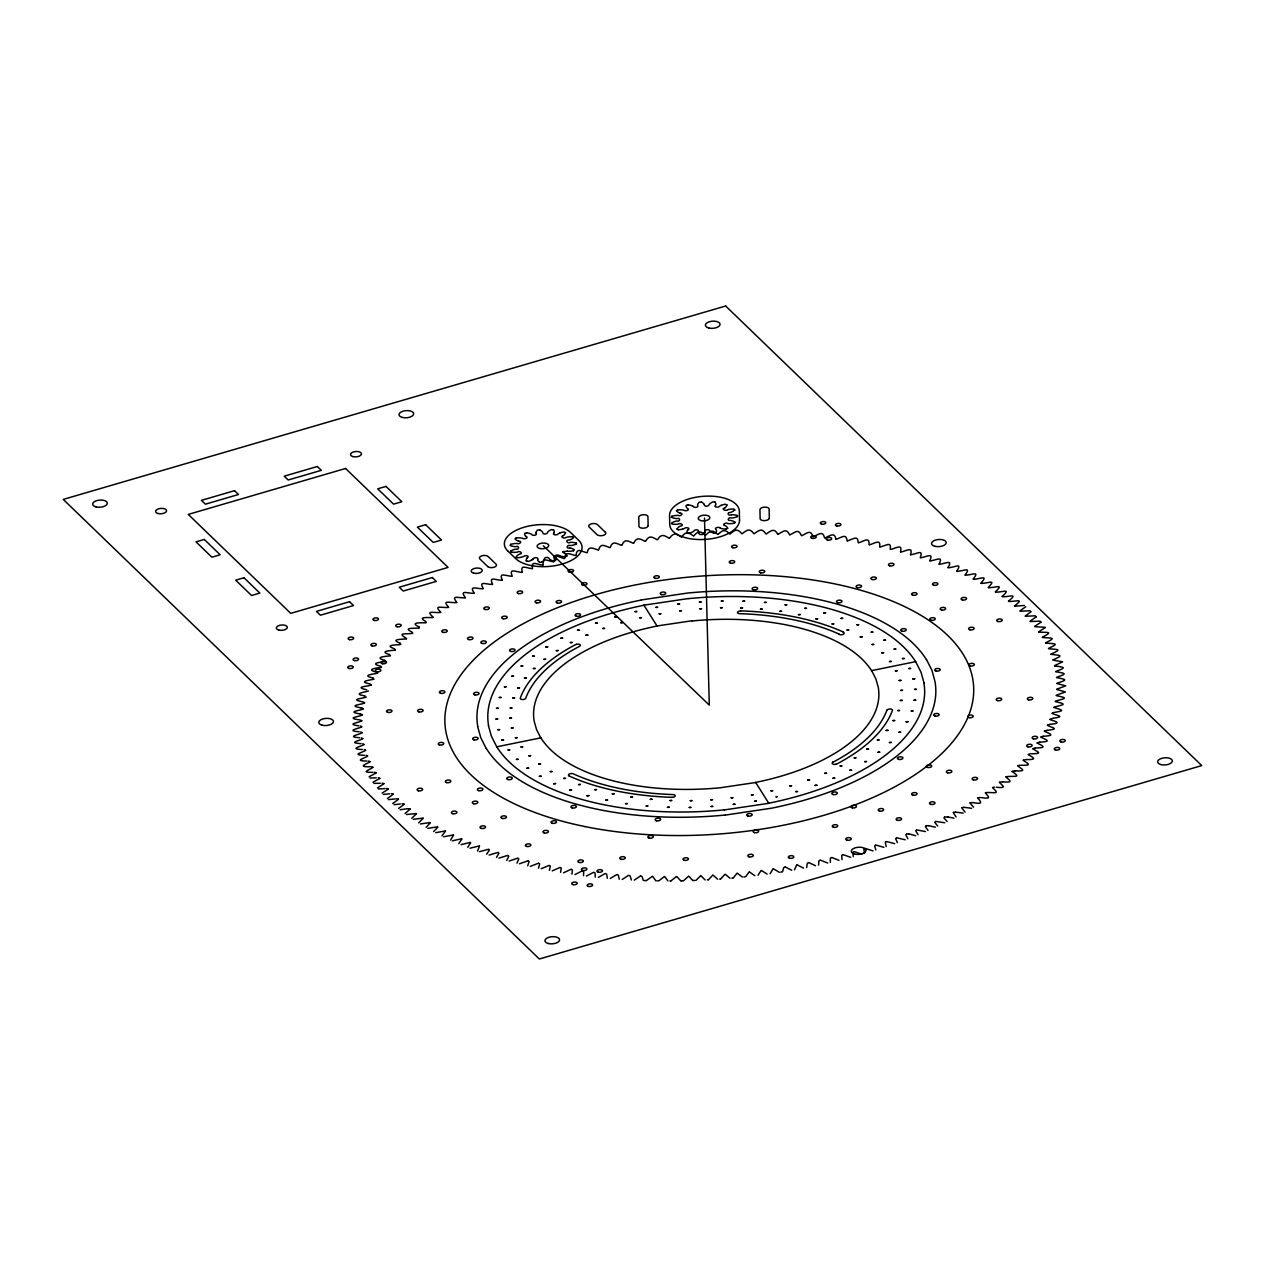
<?xml version="1.0" encoding="UTF-8"?>
<svg xmlns="http://www.w3.org/2000/svg" width="1265" height="1265" viewBox="0 0 1265 1265"><rect width="100%" height="100%" fill="white"/><g stroke="black" fill="none" stroke-linecap="round" stroke-linejoin="round"><path stroke-width="1.5" d="M576.413 544.077L576.334 542.985M704.273 504.529C703.909 506.901 709.064 506.585 709.206 504.482A5.914 2.878 -4.3 0 1 709.981 503.676A14.184 6.926 -4.3 0 1 712.891 501.873L715.31 502.078M361.679 726.663L360.557 725.999M1056.892 683.543L1065.715 685.836L1056.813 689.156M361.758 720.939C357.521 722.995 345.978 724.197 358.96 725.841M571.97 874.131L572.397 869.956L571.432 869.355M362.027 732.941C358.359 734.744 346.199 736.799 359.782 737.748M1056.528 677.392C1067.344 673.565 1066.174 673.533 1055.801 671.731M1055.326 701.569C1067.786 704.51 1063.897 704.415 1054.045 707.151M363.229 708.716L362.28 708.036M830.362 862.43L830.346 858.287L831.374 857.591M364.004 744.674C360.193 746.635 349.108 749.07 362.296 749.497M361.774 720.655L359.987 719.943M1056.797 689.488L1065.415 691.939L1056.307 695.181M362.264 714.978C359.228 716.812 345.519 717.856 359.007 719.817M1049.95 719.564C1055.231 721.43 1062.869 723.137 1050.061 724.323M560.569 872.328L561.296 868.154L560.379 867.537M361.679 727.011C356.967 728.877 346.12 730.711 359.228 731.803M1056.876 683.321C1067.059 679.811 1067.739 679.764 1056.56 677.613M1053.982 707.435C1060.007 709.728 1067.233 710.471 1054.488 712.353M818.597 865.07L818.882 860.912L819.941 860.232M1055.769 671.509C1066.442 667.509 1065.225 667.24 1054.662 665.991M362.296 714.693L360.082 713.871M1040.921 737.163C1046.993 740.167 1051.816 741.575 1039.814 742.144M1056.275 695.639C1069.257 698.28 1064.893 698.217 1055.374 701.221M1052.954 659.856C1063.881 655.191 1061.066 655.555 1051.009 654.337M363.166 709.048C359.497 710.74 346.452 711.705 359.956 713.855M1047.388 725.335C1052.369 727.928 1059.928 728.94 1047.626 730.253M549.358 870.336L550.37 866.161L549.516 865.513M806.691 867.521L807.26 863.363L808.382 862.683M381.508 667.129L380.939 666.339M364.51 703.071C361.316 704.637 347.464 705.411 360.62 707.768M364.589 702.787L362.992 701.901M366.297 697.031C362.849 698.754 349.124 698.976 362.169 701.759M1052.274 713.191L1053.603 712.464M377.697 672.933L377.144 672.253M671.304 517.401L671.81 516.136M371.198 684.824L369.807 683.906M782.529 871.822L783.699 867.664L784.901 867.015M1052.195 713.413C1056.402 715.674 1066.189 716.338 1053.397 718.22M368.479 691.054C363.94 692.192 352.872 693.932 364.162 695.75M1050.092 719.168L1053.002 718.283M537.751 559.525C539.111 557.011 533.387 557.201 532.992 559.114M516.942 863.141L518.824 858.998L518.112 858.302M1044.368 731.265C1050.915 734.159 1055.31 735.613 1043.325 736.262M510.601 544.235L510.143 545.5A14.184 6.926 -4.3 0 0 513.811 546.527A5.898 2.878 -4.3 0 0 515.488 546.686C519.33 544.915 519.82 550.401 515.63 549.105A9.914 4.839 -4.3 0 0 510.823 551.129M371.04 685.156C367.593 686.516 353.425 686.737 366.66 689.789M1047.499 725.114L1049.808 724.355M758.02 875.317L761.04 870.573M374.076 679.163C370.329 680.096 357.868 681.392 368.921 683.685M1044.479 731.043L1047.23 730.284M1028.224 754.604C1033.584 757.877 1037.917 759.759 1026.184 759.553M496.481 857.385L498.932 853.274L498.331 852.547M1037.094 743.029C1043.783 746.318 1046.819 747.852 1035.229 748.026M745.67 876.756L749.022 872.044M377.492 673.265C372.954 674.119 361.284 675.352 372.479 677.834M1041.063 736.942L1043.198 736.277M486.63 854.223L489.365 850.143L488.812 849.4M733.273 877.973L736.942 873.309M381.287 667.461C376.369 667.936 365.079 669.485 376.622 672.095M1037.237 742.808L1039.672 742.16M390.395 655.555L389.351 654.527M385.54 661.595C380.259 662.228 369.348 663.255 380.338 666.149M1033.015 748.627L1035.102 748.026M406.65 638.619C397.004 632.579 404.152 634.303 412.453 633.449M467.75 847.36L470.691 842.632M735.202 522.271L734.301 523.331M395.407 649.862L394.364 648.771M708.416 879.792L712.701 875.222M385.698 661.374L384.75 660.346M1032.857 748.833C1037.774 751.932 1043.467 753.64 1031.434 753.798M1028.398 754.383L1030.263 753.829M390.11 655.887C385.762 656.329 373.444 657.152 384.639 660.314M553.991 532.834C551.414 534.984 557.565 535.712 558.371 533.735A5.898 2.878 -4.3 0 1 559.683 533.103M458.752 843.66L461.931 838.932M1017.803 765.926C1021.914 769.278 1027.306 771.444 1015.732 770.859M695.971 880.393L700.573 875.87M573.472 550.876L574.373 549.737A14.2 6.926 -4.3 0 0 571.321 548.33A5.898 2.878 -4.3 0 0 569.788 547.998M715.516 505.083C712.827 507.17 718.994 508.024 719.848 506.032A5.914 2.894 -4.3 0 1 721.177 505.399M395.107 650.178C391.091 650.605 378.441 650.985 389.256 654.495M1023.401 760.091L1026.057 759.553M1012.032 771.492C1022.405 778.37 1013.787 775.508 1006.118 776.757M683.543 880.756L688.445 876.313M1023.211 760.297C1027.686 763.522 1033.11 765.657 1020.95 765.246M400.499 644.549C397.305 645.087 383.627 644.644 393.81 648.534M1018.009 765.72L1019.796 765.214M412.754 633.196L411.789 631.947M1005.881 776.963C1009.676 780.473 1014.198 782.798 1002.876 781.849M562.783 551.935L564.475 553.311A5.898 2.878 -4.3 0 1 565.471 553.959A14.215 6.926 -4.3 0 1 566.973 555.904L567.02 555.904M400.752 644.28L400.04 643.189M406.318 638.936C401.954 639.363 389.667 639.125 399.946 643.158M1012.253 771.286L1014.577 770.828M433.626 831.595L437.896 827.073M999.366 782.355C1002.623 785.834 1007.604 788.522 996.282 787.225M658.812 880.867L664.283 876.566M992.503 787.652C1001.058 795.226 993.357 791.827 985.577 792.649M418.936 628.057C415.078 628.563 402.397 627.282 411.457 631.773M999.619 782.165L1002.75 781.833M563.558 551.35L562.862 551.872L567.273 551.145M433.342 617.32C424.708 609.73 433.927 613.177 440.52 612.466M634.318 880.124L640.359 875.997M419.189 627.851L419.11 626.95M425.72 622.807C421.435 622.87 409.038 622.127 418.873 626.808M992.772 787.462L994.417 787.051M527.173 557.912C530.557 555.888 524.991 554.75 523.394 556.553A5.946 2.894 -4.3 0 1 521.86 557.059A14.2 6.926 -4.3 0 1 517.559 557.818L516.088 556.995A14.215 6.942 -4.3 0 1 518.223 554.813A5.93 2.894 -4.3 0 1 519.346 554.228C524.105 553.896 519.362 549.99 517.195 552.157A9.914 4.839 -4.3 0 1 511.281 552.03M622.206 879.444L628.499 875.38M516.341 537.736L514.981 538.795A14.215 6.942 -4.3 0 0 517.227 540.582A5.93 2.894 -4.3 0 0 518.524 541.072M687.86 529.972C691.481 528.122 685.488 526.699 684.128 528.58A5.914 2.894 -4.3 0 1 682.594 529.07M426.052 622.554L425.815 621.51M432.978 617.557C428.756 617.81 416.549 616.324 425.499 621.321M677.787 509.668L676.38 510.712A14.184 6.926 -4.3 0 0 678.562 512.531A5.898 2.878 -4.3 0 0 679.827 513.021M969.891 802.911L973.576 807.165M610.189 878.527L616.751 874.574M985.308 792.855C988.139 796.476 992.298 799.369 981.561 797.63M978.051 797.756L980.565 797.503M398.57 808.462L404.294 804.287M598.313 877.42L605.113 873.562M440.805 612.276C433.436 604.733 440.963 607.927 448.379 607.485M977.766 797.93C981.371 802.279 983.142 804.524 973.323 802.611M970.192 802.722L972.959 802.563M392.751 803.512L398.554 799.243M448.68 607.295C441.643 599.484 449.518 603.01 456.554 602.63M962.017 807.592L963.851 807.323M971.678 808.288L964.199 807.37M474.233 593.064C468.935 585.236 475.687 588.652 482.882 588.81M574.942 874.558L582.232 870.921M944.417 817.095L943.959 817.902L947.137 821.57M456.855 602.44C450.893 594.866 457.266 597.918 465.03 597.886M961.7 807.766L965.069 812.098M566.799 556.031L565.17 556.885M953.525 812.32L955.486 812.098M963.234 813.11L955.597 812.13M725.81 529.276L727.691 528.311M483.325 588.605C478.676 580.841 484.906 584.082 492.227 584.493M935.341 821.57L934.819 822.361L937.729 826.092M563.51 872.818L571.021 869.292M956.103 816.969L953.209 812.494M465.362 597.712C459.337 589.348 467.291 593.601 473.806 593.285M839.154 634.445L839.201 634.429A2.767 1.344 -4.3 0 0 843.107 634.35A2.767 1.344 -4.3 0 0 843.344 632.421L843.376 632.405M944.749 816.937L947.975 817M563.399 535.538C558.909 536.66 564.965 539.349 566.435 537.293A9.914 4.839 -4.3 0 1 572.428 536.803M552.252 870.873L559.968 867.458M724.798 507.882C720.244 508.941 726.268 511.724 727.77 509.653M935.673 821.396L944.718 822.756M372.969 782.197L379.927 778.434M502.3 580.113C498.631 572.112 504.782 575.67 511.693 576.287M916.366 830.061L915.734 830.852L918.074 834.694M541.167 868.723L549.105 865.434M776.077 796.491L776.172 797.345L777.343 796.634M926.328 825.729L928.415 825.634M935.404 827.168L928.621 825.697M512.167 576.097C509.036 567.953 515.092 571.717 521.797 572.413M530.304 866.367L538.431 863.22M906.499 834.078L905.819 834.868L907.875 838.758M492.575 584.335C488.701 576.192 494.694 579.892 501.841 580.303M925.98 825.887L925.411 826.677L928.036 830.473M916.73 829.903L925.49 831.579M522.287 572.223C520.152 564.317 525.418 567.764 532.122 568.697M906.863 833.935L908.634 833.825M915.623 835.706L908.729 833.856M896.759 837.81L905.187 839.786M875.491 845.194L874.653 845.937L875.839 849.969M896.379 837.952L895.652 838.727L897.423 842.664M886.433 841.51L894.671 843.66M489.144 855.061L497.967 852.436M532.518 568.57C531.11 560.316 536.265 564.285 542.669 565.155M886.038 841.652L885.247 842.364L886.212 846.585M526.714 532.66L524.675 533.387A14.2 6.926 -4.3 0 0 525.133 535.569A5.914 2.894 -4.3 0 0 525.813 536.265M875.886 845.052L883.935 847.344M688.318 504.672L686.104 505.431A14.215 6.942 -4.3 0 0 686.61 507.565A5.93 2.894 -4.3 0 0 687.274 508.293C690.927 509.858 685.488 511.74 683.685 510.174A9.914 4.839 -4.3 0 0 677.819 509.874M543.065 565.028C542.922 556.932 546.29 560.648 553.422 561.786M865.134 848.435L872.992 850.871M576.002 555.43C577.03 547.856 579.734 550.781 586.754 552.726M864.564 853.416L863.853 849.289L864.738 848.546M553.833 561.66L555.525 560.348M564.253 558.624L556.726 555.999L553.817 556.853L554.592 560.49L553.105 560.901A14.215 6.942 -4.3 0 1 549.927 559.43A5.882 2.862 -4.3 0 1 549.295 558.845C549.121 556.647 543.586 557.106 544.33 559.399M854.191 851.63L861.844 854.207M587.292 552.599C588.257 546.164 591.767 547.634 598.187 550.069M461.061 844.64L470.28 842.458M853.78 851.74L852.863 852.42L853.274 856.626M564.775 558.466C565.265 551.208 569.076 553.88 575.48 555.572M843.091 854.65L850.697 857.322M452.285 840.814L461.614 838.79M842.664 854.76L841.699 855.409L842 859.599M831.801 857.48L838.995 860.342M820.384 860.137L827.721 863.046M435.682 832.686L445.201 830.978M598.614 549.975C600.654 543.096 603.658 545.31 609.746 547.619M808.809 862.603L815.53 865.734M713.634 533.197L716.069 532.66A14.215 6.926 -4.3 0 0 716.48 530.462A5.898 2.878 -4.3 0 0 716.164 529.703C713.318 527.869 719.311 526.303 720.386 528.153M496.781 746.809L540.772 737.875M871.648 670.608L915.639 661.658M633.781 543.175C636.437 537.23 639.315 538.21 645.103 541.388M427.87 828.385L437.469 826.836M610.189 547.524C612.576 540.819 615.502 542.922 621.431 545.341M797.124 864.881L803.591 868.122M420.407 823.942L430.068 822.55M794.467 869.814L796.697 864.96M621.874 545.262C624.641 538.716 627.345 540.598 633.227 543.27M641.308 599.942L687.448 593.064A229.645 112.032 -4.3 0 1 926.407 659.618M644.264 605.113L688.192 598.582M657.278 625.938L691.971 620.767M755.158 782.576L720.465 787.731A172.704 84.265 -4.3 0 1 540.756 737.685M768.171 803.401L724.244 809.932M785.344 866.952L791.732 870.288M657.642 539.633C660.883 534.067 663.587 534.621 669.09 538.226M413.291 819.341L423.016 818.107M407.235 808.73L409.955 808.841M781.738 871.949L780.758 872.107M773.453 868.834L779.382 872.328M406.587 808.841L400.167 809.742M402.033 803.749L403.962 804.018M770.116 873.704L773.01 868.897M645.545 541.325C649.008 535.364 651.364 536.376 657.073 539.712M761.498 870.51L767.143 874.115M400.357 803.987L394.063 804.667M681.74 536.898C685.488 531.743 688.081 531.68 693.283 535.886M396.072 798.816L398.349 799.069M725.335 815.087L771.46 808.209A229.645 112.032 -4.3 0 0 935.025 681.724L932.005 670.482L926.533 659.587M749.465 871.98L754.826 875.712M731.629 514.744C728.387 516.626 725.968 512.151 730.522 512.436A9.914 4.839 -4.3 0 0 734.57 510.032M394.886 798.958L388.545 799.638M693.853 535.838C697.821 530.952 700.336 530.541 705.411 535.016M724.829 874.368L720.639 879.001M1024.397 605.461L1014.656 606.251M391.502 793.645L393.115 793.993M539.934 529.861L537.388 530.177A14.184 6.926 -4.3 0 0 536.123 532.328M669.549 538.178C673.581 532.676 675.731 533.166 681.171 536.961M744.674 876.851L743.867 876.945M737.384 873.261L742.46 877.088M389.683 793.835L383.311 794.404M701.585 501.984L699.197 502.252A14.2 6.926 -4.3 0 0 697.711 504.435A5.914 2.894 -4.3 0 0 697.679 505.194C699.324 507.502 693.995 508.261 692.999 506.332M386.552 788.459L388.26 788.822M732.672 878.036L731.866 878.1M725.288 874.336L730.063 878.258M385.129 788.585L378.393 788.965M718.125 534.336C722.473 530.051 725.003 528.865 729.668 533.909M381.998 783.161L383.801 783.557M720.449 879.017L719.643 879.08M713.16 875.19L717.635 879.222M380.291 783.272L373.839 783.351M730.237 533.893C734.807 529.814 737.321 528.201 741.764 533.672M378.219 777.738L379.737 778.181M705.87 534.984C710.598 530.272 712.622 529.608 717.54 534.368M708.21 879.808L707.404 879.855M701.016 875.854L705.19 879.966M376.274 777.849L369.965 777.991M374.598 772.251L376.084 772.725M541.894 562.293L539.491 562.34M694.959 880.424L694.153 880.456M688.903 876.297L692.746 880.503M693.758 880.472L692.951 880.503M373.048 772.314C360.193 772.583 368.589 770.432 372.938 767.396M698.359 532.439A14.215 6.942 -4.3 0 0 699.877 534.51L702.391 534.494M371.388 766.685L372.827 767.191M370.36 766.716C358.548 767.064 363.751 765.025 370.107 761.83M682.942 880.772L682.135 880.788M676.791 876.534L680.744 880.819M681.74 880.804L680.934 880.819M766.4 533.83C771.397 530.525 774.259 527.821 777.769 534.209M368.21 761.056L369.981 761.562M670.956 880.93L676.348 876.55M742.223 533.672C747.457 529.576 749.607 528.106 753.829 533.64M670.75 880.93L669.96 880.93M664.742 876.566L667.952 880.93M366.771 761.056C354.153 760.818 363.197 758.937 367.641 756.091M366.075 755.332L367.546 755.885M754.272 533.64C759.664 529.909 761.925 527.916 765.831 533.814M657.816 880.867L657.025 880.851M652.74 876.392L655.823 880.835M364.399 755.3C351.67 754.81 361.189 753.086 365.601 750.351M364.225 749.56L365.538 750.129M1015.605 770.859L1014.704 770.828M646.336 880.598L652.281 876.376M646.13 880.598L645.34 880.567M640.802 876.013L642.019 876.487L643.363 880.503M644.944 880.551L644.154 880.535M801.931 535.648C807.276 532.976 810.659 529.355 813.015 536.613M778.212 534.225C783.873 531.015 786.371 528.232 789.613 534.795M628.942 875.412L630.096 875.87L631.377 879.981M361.158 743.662C348.144 742.729 358.121 741.29 362.802 738.713M361.553 737.859L362.755 738.491M790.056 534.826C795.843 531.853 798.531 528.675 801.378 535.601M617.193 874.605L618.316 875.08L619.281 879.238M362.802 743.741L363.94 744.342M825.065 537.894C830.947 535.174 834.742 532.154 835.912 539.238M569.772 548.014C565.123 549.184 567.4 544.029 570.673 545.563A9.914 4.839 -4.3 0 0 576.113 544.029M593.601 872.344L586.359 876.06M360.715 731.945L362.011 732.593M605.555 873.609L606.631 874.099L607.295 878.274M813.442 536.66C819.688 533.688 822.867 530.968 824.527 537.831M553.691 529.845L551.224 529.624A14.2 6.926 -4.3 0 0 548.346 531.458A5.914 2.894 -4.3 0 0 547.682 532.217C547.792 534.431 542.242 534.747 542.701 532.391A9.93 4.839 -4.3 0 0 539.649 530.035M594.028 872.391L595.088 872.961L595.246 877.088M582.659 870.968L583.671 871.569L583.529 875.712M858.698 542.78C864.564 540.946 869.545 536.55 869.055 544.693M836.323 539.301C842.87 536.629 846.332 533.703 847.123 540.867M869.561 544.804C875.665 542.97 880.661 538.827 879.728 546.907M847.534 540.93C854.175 538.51 857.923 535.285 858.176 542.685M361.458 707.91L360.731 707.783M953.921 818.123L948.086 817.032M689.014 533.482L686.927 533.039M890.687 549.437C896.964 547.887 902.657 543.665 900.443 551.92M518.555 541.072C523.251 541.025 519.267 545.057 516.673 543.428A9.914 4.839 -4.3 0 0 510.823 544.409M527.979 860.801L519.488 863.789M365.079 695.94L364.273 695.782M679.858 513.037C684.571 513.1 680.538 516.879 677.898 515.377A9.914 4.839 -4.3 0 0 672.031 516.31M538.827 863.299L539.649 863.9L538.51 868.169M526.208 560.933L528.454 561.407A14.2 6.926 -4.3 0 0 531.98 559.873M900.933 552.046C907.464 550.544 913.124 546.401 910.468 554.702M517.733 858.192L509.068 861.054M526.477 560.996L526.62 561.028A9.914 4.839 -4.3 0 1 527.046 557.944M880.124 547.002C887.018 545.136 891.572 541.404 890.196 549.326M528.359 860.896L529.134 861.512L527.711 865.782M920.683 557.802C927.261 556.663 933.776 552.252 929.743 560.806M373.444 678.103L372.574 677.866M508.103 855.519L508.783 856.168L506.743 860.406M930.186 560.964C936.764 559.936 943.611 555.667 938.994 564.127M488.464 849.289L479.34 851.709M498.9 858.113L507.724 855.409M910.832 554.813C917.805 553.548 923.466 549.231 920.24 557.659M479.561 846.079L477.506 851.045M973.528 579.323C979.901 579.196 989.072 574.199 980.818 583.228M469.979 848.23L479.229 845.953M939.326 564.253C946.552 563.368 953.019 559.209 947.959 567.621M565.613 532.612L563.779 531.948A14.2 6.926 -4.3 0 0 559.652 533.071M727.122 504.956L725.193 504.229A14.2 6.926 -4.3 0 0 721.145 505.368M453.25 834.963L443.683 836.766M948.291 567.764C956.008 567.226 962.444 562.182 956.64 571.29M956.957 571.416C963.914 570.958 971.536 566.451 965.005 575.101M453.55 835.106L450.609 840.055M995.681 592.194C1003.366 592.147 1011.415 588.193 1002.006 596.495M965.322 575.259C972.911 574.705 979.869 570.784 973.07 579.085M445.486 831.121L441.944 835.912M1002.386 596.764C1009.233 596.969 1018.815 592.842 1008.379 601.191M988.566 587.719C995.729 587.798 1004.473 583.307 995.286 591.941M1008.727 601.46C1016.095 601.681 1025.03 597.981 1014.372 606.014M678.277 529.829L676.838 528.96M525.876 536.297C529.64 537.657 523.931 539.839 522.271 538.194A9.914 4.839 -4.3 0 0 516.405 537.941M981.087 583.386C988.392 583.497 996.804 578.627 988.218 587.513M430.337 822.709L426.147 827.389M559.699 555.825C558.45 554.07 552.631 555.493 555.477 557.343M416.311 813.537L406.445 814.534M423.269 818.281L418.652 822.835M1020.317 611.248L1030.2 610.758M416.549 813.711L411.742 818.281M1038.85 632.089C1047.199 632.753 1054.188 631.077 1042.344 637.275M410.192 809.015L405.069 813.522M1030.39 621.495L1040.083 621.162L1040.905 622.111M1025.488 616.261L1035.26 615.818L1036.146 616.751M572.539 536.597L573.646 537.672A14.231 6.942 -4.3 0 1 570.626 539.57A5.787 2.83 -4.3 0 1 569.297 540.044C564.585 539.507 567.463 544.409 570.468 542.337A9.914 4.839 -4.3 0 1 576.065 543.08M1019.954 610.916L1025.804 606.694M543.317 545.784L709.286 705.111L704.494 518.018M568.728 775.635L568.76 775.666A2.751 1.344 -4.3 0 1 569.772 773.832A2.736 1.328 -4.3 0 1 573.187 773.785A184.263 89.894 -4.3 0 0 672.79 794.562A2.783 1.36 -4.3 0 1 675.146 795.97A2.783 1.36 -4.3 0 1 672.158 797.345M507.771 550.971L515.709 558.624A35.009 17.078 -4.3 0 0 548.125 566.499A34.898 17.03 -4.3 0 0 581.505 550.512L581.979 548.757A34.867 17.014 -4.3 0 0 578.674 540.282L570.673 532.565A34.898 17.03 -4.3 0 0 558.877 526.54L555.936 525.813A34.898 17.03 -4.3 0 0 512.657 532.233A35.009 17.078 -4.3 0 0 507.771 550.971M487.768 566.578L479.846 558.924A4.601 2.245 -4.3 0 1 481.997 555.794A4.601 2.245 -4.3 0 1 488.132 556.505L496.054 564.158A4.601 2.245 -4.3 0 1 493.903 567.289A4.601 2.245 -4.3 0 1 487.784 566.578M1031.165 611.675L1025.251 616.023M393.304 794.199L387.406 798.547M1030.121 621.194L1036.225 616.846M388.434 789.028L382.093 793.108M734.965 510.095L733.89 509.02A14.2 6.926 -4.3 0 0 729.446 509.289A5.898 2.878 -4.3 0 0 727.77 509.653M1053.049 660.14L1062.584 661.801L1054.567 665.659M1040.984 622.206L1034.596 626.46M383.975 783.747L377.508 787.921M1048.638 648.755C1058.125 649.593 1062.6 649.04 1050.93 654.116M1034.754 626.665L1045.064 627.314M1045.269 627.582L1038.676 631.82M376.211 772.931L369.111 776.726M643.917 605.192L657.025 625.985M755.664 782.45L768.788 803.275M511.092 552.22L510.507 551.113M1042.471 637.481C1051.895 638.382 1057.05 637.086 1045.617 642.826M536.17 533.197C537.815 535.459 532.186 536.123 531.49 534.273A9.899 4.839 -4.3 0 0 526.604 532.865M1045.728 643.031C1056.18 643.996 1059.185 643.3 1048.479 648.439M871.775 670.798L875.902 678.989L878.274 687.433A172.704 84.265 -4.3 0 1 755.126 782.529M540.661 737.701L536.534 729.526L534.162 721.082A172.704 84.265 -4.3 0 1 657.31 625.985M486.25 748.564L480.763 737.669L477.617 726.442M924.019 682.958L921.015 672.268L915.797 661.911A218.624 106.655 -4.3 0 0 688.192 598.645M488.416 725.557L491.421 736.246L496.639 746.603A218.624 106.655 -4.3 0 0 724.244 809.869M737.448 515.377L737.479 516.626A14.231 6.942 -4.3 0 1 733.241 517.812A5.787 2.83 -4.3 0 1 731.708 517.986C728.387 516.531 726.173 521.227 730.727 520.421A9.914 4.839 -4.3 0 1 734.87 522.303M739.519 520.168L739.329 511.123A34.898 17.03 -4.3 0 0 734.427 502.885L732.53 501.572A34.898 17.03 -4.3 0 0 689.899 498.631A35.009 17.078 -4.3 0 0 669.549 515.503L669.754 524.501A35.009 17.078 -4.3 0 0 690.737 538.811A34.867 17.014 -4.3 0 0 733.194 530.509L735.044 528.96A34.867 17.014 -4.3 0 0 739.535 520.168M477.743 726.426A229.645 112.032 -4.3 0 1 641.355 600.005M725.319 815.024A229.645 112.032 -4.3 0 1 486.377 748.532M488.559 725.541A218.624 106.655 -4.3 0 1 644.296 605.176M923.893 682.974A218.624 106.655 -4.3 0 1 768.14 803.338M692.05 620.989A172.704 84.265 -4.3 0 1 871.743 670.988M839.422 634.239A184.279 89.894 -4.3 0 0 739.63 613.651A2.767 1.344 -4.3 0 1 737.432 612.339A2.767 1.344 -4.3 0 1 740.642 611.09M740.879 610.884A189.892 92.645 -4.3 0 1 843.66 632.184M886.907 710.124A184.279 89.894 -4.3 0 1 832.829 762.257L833.24 762.02A2.799 1.36 -4.3 0 0 832.576 763.854A2.799 1.36 -4.3 0 0 836.054 764.266M887.16 709.997A2.751 1.344 -4.3 0 1 890.433 709.001A2.751 1.344 -4.3 0 1 892.442 710.392A189.892 92.645 -4.3 0 1 836.971 763.886A3.163 1.55 -4.3 0 1 836.023 764.234M672.031 797.33A189.892 92.645 -4.3 0 1 569.282 776.046A3.4 1.66 -4.3 0 1 568.76 775.651M544.409 559.494A9.899 4.839 -4.3 0 1 541.594 562.166M539.665 562.198A9.899 4.839 -4.3 0 1 537.657 559.62M532.96 559.146A5.914 2.894 -4.3 0 1 531.933 559.857M536.123 533.103A5.914 2.878 -4.3 0 1 536.202 532.344M553.311 529.956A9.914 4.839 -4.3 0 1 554.117 532.771M565.186 532.628A9.914 4.839 -4.3 0 1 563.51 535.554M573.266 550.765A9.914 4.839 -4.3 0 1 567.242 551.192M565.202 556.679A9.93 4.839 -4.3 0 1 559.652 555.873M555.525 557.391A5.898 2.878 -4.3 0 1 555.809 558.165A14.2 6.926 -4.3 0 1 555.477 560.348M688.887 533.308A9.899 4.839 -4.3 0 0 693.663 531.3C694.042 529.229 699.814 529.244 698.359 531.68A5.882 2.862 -4.3 0 0 698.422 532.439M687.195 532.929A9.899 4.839 -4.3 0 1 687.733 530.003M682.61 529.102A14.2 6.926 -4.3 0 1 678.277 529.798M677.154 528.928A9.914 4.839 -4.3 0 1 680.111 526.177C684.95 525.797 680.728 522.271 678.119 524.121A5.946 2.894 -4.3 0 1 676.38 524.279A14.2 6.926 -4.3 0 1 672.031 524.105L671.509 523.093A14.215 6.942 -4.3 0 1 675.194 521.37A5.93 2.894 -4.3 0 1 676.664 521.053C680.57 522.239 680.744 517.005 676.601 518.618A9.914 4.839 -4.3 0 1 671.652 517.259M688.176 504.877A9.914 4.839 -4.3 0 1 693.046 506.269M701.3 502.158A9.899 4.839 -4.3 0 1 704.32 504.435M714.931 502.189A9.93 4.839 -4.3 0 1 715.642 505.02M726.695 504.988A9.914 4.839 -4.3 0 1 724.908 507.882M731.629 514.697A9.914 4.839 -4.3 0 1 737.163 515.535M734.111 523.22A9.914 4.839 -4.3 0 1 728.087 523.599C726.126 521.86 720.813 525.022 725.24 525.687A5.898 2.878 -4.3 0 1 726.221 526.351A14.2 6.926 -4.3 0 1 727.644 528.311M725.841 529.07A9.914 4.839 -4.3 0 1 720.354 528.217M713.84 533.008A9.93 4.839 -4.3 0 1 709.823 531.126C709.981 528.912 704.51 529.244 704.937 531.6A5.898 2.878 -4.3 0 1 704.51 532.454M704.573 532.47A14.2 6.926 -4.3 0 1 702.36 534.478M495.975 719.137L497.872 719.026L496.007 719.042M496.512 708.368L498.394 708.258L496.528 708.321M497.825 729.747L499.707 729.636L497.857 729.652M499.311 697.537L501.193 697.426L499.343 697.458M501.826 740.025L503.707 739.914L501.857 739.93M504.435 686.832L506.316 686.721L504.45 686.784M508.056 749.971L509.937 749.86L508.071 749.924M509.748 718.156L511.629 718.046L509.763 718.109M510.238 708.1L512.119 707.989L510.254 708.052M511.392 728.055L513.274 727.944L511.408 727.96M511.724 676.269L513.606 676.174L511.756 676.19M512.878 697.98L514.76 697.869L512.894 697.932M516.436 759.427L518.318 759.316L516.468 759.332M517.1 737.59L515.235 737.795L517.085 737.732M517.606 687.939L519.488 687.844L517.606 687.939M521.085 666.054L522.967 665.959L521.085 666.007M521.006 746.982L522.888 746.872L521.022 746.935M524.485 678.103L526.366 677.993L524.485 678.103M526.952 768.266L528.833 768.155L526.952 768.219M528.865 755.79L530.747 755.695L528.865 755.758M532.565 656.219L534.447 656.124L532.581 656.171M535.095 668.442L533.213 668.553L535.095 668.489M538.669 764.044L540.55 763.933L538.7 763.949M539.412 776.362L541.293 776.267L539.428 776.315M543.855 659.397L545.737 659.286L543.887 659.318M545.816 646.921L547.713 646.81L545.816 646.921M550.291 771.65L552.173 771.539L550.322 771.555M555.541 783.557L553.659 783.747L555.541 783.557M556.315 650.7L558.197 650.59L556.331 650.605M560.964 638.24L562.846 638.129L560.996 638.161M563.652 778.465L565.534 778.355L563.684 778.386M569.598 790.166L571.495 790.056L569.598 790.166M570.404 642.588L572.286 642.478L570.436 642.509M577.536 630.27L579.417 630.16L577.552 630.223M580.382 784.395L578.5 784.6L580.35 784.537M585.948 635.172L587.83 635.062L585.948 635.172M588.889 795.59L587.023 795.78L588.889 795.59M594.771 789.708L596.653 789.597L594.771 789.66M595.578 623.171L597.459 623.076L595.594 623.123M602.773 628.499L604.654 628.389L602.773 628.452M605.666 800.223L607.548 800.128L605.666 800.223M612.26 793.914L614.142 793.803L612.26 793.914M614.806 616.941L616.688 616.83L614.806 616.893M620.751 622.68L622.633 622.586L620.751 622.633M625.511 803.702L627.393 803.591L625.543 803.607M630.761 797.156L632.642 797.045L630.776 797.061M635.062 611.643L636.943 611.533L635.093 611.564M639.647 617.763L641.529 617.668L639.647 617.731M646.178 806.09L648.059 805.979L646.178 806.042M651.965 799.274L650.084 799.385L651.949 799.227M655.903 607.39L657.784 607.295L655.903 607.358M659.144 613.81L661.026 613.699L659.176 613.715M667.493 807.355L669.375 807.26L667.493 807.355M669.991 800.571L671.873 800.476L670.007 800.539M677.676 604.18L679.558 604.069L677.676 604.18M679.621 610.821L681.503 610.71L679.637 610.774M689.235 807.513L691.117 807.402L689.251 807.418M690.263 800.729L692.145 800.619L690.295 800.634M699.434 602.045L701.316 601.934L699.45 601.998M699.83 608.829L701.711 608.734L699.83 608.797M710.724 799.78L712.622 799.686L710.74 799.749M711.136 806.501L713.017 806.39L711.151 806.453M720.512 607.785L722.394 607.674L720.544 607.706M721.35 601.096L723.232 600.986L721.382 601.001M731.154 797.804L733.036 797.693L731.17 797.756M734.918 804.255L733.036 804.366L734.918 804.303M740.61 607.912L742.492 607.801L740.61 607.912M742.887 601.255L744.769 601.144L742.903 601.207M753.165 794.705L751.299 794.894L753.134 794.831M756.407 801.061L754.525 801.251L756.391 801.014M760.486 609.224L762.368 609.113L760.502 609.177M764.487 602.488L766.369 602.377L764.519 602.393M770.891 790.815L772.773 790.704L770.923 790.72M779.825 611.375L781.707 611.264L779.857 611.28M785.075 604.86L786.957 604.765L785.091 604.812M789.803 785.881L791.684 785.786L789.834 785.802M795.764 791.637L797.646 791.526L795.78 791.542M798.452 614.679L800.334 614.569L798.468 614.632M804.714 608.402L806.596 608.291L804.746 608.307M807.782 780.046L809.663 779.952L807.813 779.967M815.008 785.391L816.89 785.28L815.008 785.391M815.925 618.901L817.807 618.806L815.941 618.854M823.673 612.845L825.571 612.734L823.673 612.845M824.622 773.358L826.519 773.263L824.622 773.358M832.07 623.993L833.951 623.882L832.085 623.914M833.05 778.244L834.932 778.133L833.05 778.196M840.166 765.957L842.047 765.847L840.181 765.91M841.004 618.427L842.885 618.316L841.019 618.379M847.028 630.017L848.91 629.923L847.044 629.97M849.748 770.29L851.63 770.195L849.78 770.211M854.223 757.877L856.105 757.767L854.239 757.83M856.943 624.799L858.824 624.704L856.974 624.72M860.216 636.975L862.098 636.864L860.216 636.975M864.707 761.657L866.588 761.562L864.738 761.577M866.667 749.18L868.549 749.07L866.683 749.133M871.19 632.2L873.071 632.089L871.221 632.105M872.028 644.518L873.909 644.407L872.044 644.47M877.341 740.025L879.222 739.914L877.357 739.946M878.036 752.343L879.918 752.232L878.068 752.248M881.705 652.772L883.587 652.677L881.705 652.772M883.792 640.248L885.674 640.137L883.824 640.153M886.117 730.458L888.014 730.348L886.117 730.458M889.437 742.523L891.319 742.428L889.437 742.523M892.995 720.623L894.877 720.512L892.995 720.576M894.118 649.151L896 649.04L894.134 649.103M895.367 670.877L897.249 670.766L895.399 670.782M897.755 710.598L899.636 710.487L897.77 710.503M898.862 732.293L900.743 732.198L898.877 732.245M900.775 690.437L902.657 690.326L900.791 690.342M901.044 680.412L899.162 680.507L901.044 680.412M902.23 700.383L900.348 700.478L902.23 700.383M902.451 658.591L904.333 658.496L902.467 658.512M906.151 721.762L908.049 721.667L906.151 721.762M908.76 668.537L910.642 668.426L908.776 668.489M911.274 711.025L913.156 710.914L911.274 710.977M912.856 678.878L914.737 678.767L912.856 678.878M914.042 700.178L915.939 700.083L914.057 700.146M914.595 689.425L916.477 689.33L914.627 689.346M889.501 661.579L891.382 661.469L889.532 661.484M725.667 306.004L63.25 499.406L539.333 958.997L1201.75 765.594L725.667 306.004M234.531 490.678L201.404 500.355L205.373 504.182L238.5 494.504L234.531 490.678M317.325 466.5L284.214 476.178L288.183 480.004L321.294 470.343L317.325 466.5M345.582 468.477L188.264 514.412L290.744 613.351L448.079 567.416L345.582 468.477M204.297 539.459L196.012 541.879L211.888 557.201L220.157 554.782L204.297 539.459M385.967 486.408L377.697 488.828L393.557 504.15L401.843 501.731L385.967 486.408M243.971 577.757L235.685 580.176L251.561 595.499L259.831 593.079L243.971 577.757M425.641 524.722L417.371 527.125L433.231 542.448L441.517 540.029L425.641 524.722M349.551 601.713L316.424 611.39L320.393 615.217L353.52 605.555L349.551 601.713M432.345 577.536L399.234 587.213L403.203 591.04L436.314 581.378L432.345 577.536M576.445 644.359L576.223 644.423A4.285 2.087 -4.3 0 0 575.543 644.644A189.892 92.645 -4.3 0 0 520.263 698.122A2.894 1.407 -4.3 0 0 520.674 699.023A2.767 1.36 -4.3 0 0 523.441 699.498A2.767 1.36 -4.3 0 0 525.687 698.327A184.279 89.894 -4.3 0 1 579.512 646.336A2.751 1.344 -4.3 0 0 579.892 644.597A2.751 1.344 -4.3 0 0 576.445 644.359L576.334 644.391M605.35 532.249L597.428 524.596A4.601 2.245 -4.3 0 0 591.308 523.884A4.601 2.245 -4.3 0 0 589.142 527.015L597.08 534.668A4.601 2.245 -4.3 0 0 603.199 535.38A4.601 2.245 -4.3 0 0 605.366 532.249M769.326 518.097L769.136 509.115A4.601 2.245 -4.3 0 0 764.487 507.154A4.601 2.245 -4.3 0 0 759.949 509.684L760.139 518.682A4.601 2.245 -4.3 0 0 764.787 520.642A4.601 2.245 -4.3 0 0 769.326 518.097M648.139 525.655L647.933 516.673A4.601 2.245 -4.3 0 0 643.3 514.713A4.601 2.245 -4.3 0 0 638.762 517.243L638.952 526.24A4.601 2.245 -4.3 0 0 643.585 528.185A4.601 2.245 -4.3 0 0 648.139 525.655M322.148 725.209A7.369 3.589 -4.3 0 0 333.47 721.714A7.369 3.589 -4.3 0 0 322.781 718.947A7.369 3.589 -4.3 0 0 322.148 725.209M96.014 506.901A7.369 3.589 -4.3 0 0 107.335 503.407A7.369 3.589 -4.3 0 0 96.646 500.64A7.369 3.589 -4.3 0 0 96.014 506.901M934.882 546.306A7.369 3.589 -4.3 0 0 946.204 542.812A7.369 3.589 -4.3 0 0 935.515 540.044A7.369 3.589 -4.3 0 0 934.882 546.306M548.283 943.516A7.369 3.589 -4.3 0 0 559.604 940.022A7.369 3.589 -4.3 0 0 548.915 937.254A7.369 3.589 -4.3 0 0 548.283 943.516M1161.017 764.613A7.369 3.589 -4.3 0 0 1172.339 761.119A7.369 3.589 -4.3 0 0 1161.649 758.352A7.369 3.589 -4.3 0 0 1161.017 764.613M708.748 327.999A7.369 3.589 -4.3 0 0 720.07 324.504A7.369 3.589 -4.3 0 0 709.38 321.737A7.369 3.589 -4.3 0 0 708.748 327.999M402.381 417.45A7.369 3.589 -4.3 0 0 413.702 413.955A7.369 3.589 -4.3 0 0 403.013 411.188A7.369 3.589 -4.3 0 0 402.381 417.45M854.65 854.065A7.369 3.589 -4.3 0 0 865.972 850.57A7.369 3.589 -4.3 0 0 855.282 847.803A7.369 3.589 -4.3 0 0 854.65 854.065M661.563 594.613A2.767 1.344 -4.3 0 0 665.738 593.238A2.767 1.344 -4.3 0 0 661.658 592.273A2.767 1.344 -4.3 0 0 661.563 594.613M576.397 616.229A2.767 1.344 -4.3 0 0 580.572 614.853A2.767 1.344 -4.3 0 0 576.476 613.889A2.767 1.344 -4.3 0 0 576.397 616.229M1055.595 750.019A2.767 1.344 -4.3 0 0 1059.77 748.643A2.767 1.344 -4.3 0 0 1055.674 747.678A2.767 1.344 -4.3 0 0 1055.595 750.019M1061.145 742.033A2.767 1.344 -4.3 0 0 1065.32 740.673A2.767 1.344 -4.3 0 0 1061.24 739.693A2.767 1.344 -4.3 0 0 1061.145 742.033M1028.002 746.84A2.767 1.344 -4.3 0 0 1032.161 745.465A2.767 1.344 -4.3 0 0 1028.081 744.5A2.767 1.344 -4.3 0 0 1028.002 746.84M1033.458 738.855A2.767 1.344 -4.3 0 0 1037.632 737.479A2.767 1.344 -4.3 0 0 1033.537 736.515A2.767 1.344 -4.3 0 0 1033.458 738.855M812.051 538.321A2.767 1.344 -4.3 0 0 816.225 536.945A2.767 1.344 -4.3 0 0 812.146 535.981A2.767 1.344 -4.3 0 0 812.051 538.321M827.547 540.06A2.767 1.344 -4.3 0 0 831.722 538.7A2.767 1.344 -4.3 0 0 827.626 537.72A2.767 1.344 -4.3 0 0 827.547 540.06M836.75 525.987A2.767 1.344 -4.3 0 0 840.925 524.611A2.767 1.344 -4.3 0 0 836.829 523.647A2.767 1.344 -4.3 0 0 836.75 525.987M821.633 524.153A2.767 1.344 -4.3 0 0 825.808 522.793A2.767 1.344 -4.3 0 0 821.712 521.812A2.767 1.344 -4.3 0 0 821.633 524.153M349.093 668.458A2.767 1.344 -4.3 0 0 353.267 667.082A2.767 1.344 -4.3 0 0 349.187 666.102A2.767 1.344 -4.3 0 0 349.093 668.458M376.67 671.715A2.767 1.344 -4.3 0 0 380.844 670.339A2.767 1.344 -4.3 0 0 376.749 669.375A2.767 1.344 -4.3 0 0 376.67 671.715M382.315 663.714A2.767 1.344 -4.3 0 0 386.489 662.338A2.767 1.344 -4.3 0 0 382.394 661.374A2.767 1.344 -4.3 0 0 382.315 663.714M354.421 660.567A2.767 1.344 -4.3 0 0 358.596 659.192A2.767 1.344 -4.3 0 0 354.5 658.227A2.767 1.344 -4.3 0 0 354.421 660.567M573.061 884.646A2.767 1.344 -4.3 0 0 577.235 883.286A2.767 1.344 -4.3 0 0 573.14 882.306A2.767 1.344 -4.3 0 0 573.061 884.646M588.462 886.417A2.767 1.344 -4.3 0 0 592.637 885.041A2.767 1.344 -4.3 0 0 588.557 884.061A2.767 1.344 -4.3 0 0 588.462 886.417M582.754 870.447A2.767 1.344 -4.3 0 0 586.913 869.071A2.767 1.344 -4.3 0 0 582.833 868.106A2.767 1.344 -4.3 0 0 582.754 870.447M598.298 872.202A2.767 1.344 -4.3 0 0 602.472 870.826A2.767 1.344 -4.3 0 0 598.377 869.861A2.767 1.344 -4.3 0 0 598.298 872.202M857.401 587.608A2.767 1.344 -4.3 0 0 861.576 586.233A2.767 1.344 -4.3 0 0 857.48 585.268A2.767 1.344 -4.3 0 0 857.401 587.608M970.223 665.943A2.767 1.344 -4.3 0 0 974.398 664.584A2.767 1.344 -4.3 0 0 970.302 663.603A2.767 1.344 -4.3 0 0 970.223 665.943M927.609 767.428A2.767 1.344 -4.3 0 0 931.783 766.052A2.767 1.344 -4.3 0 0 927.704 765.088A2.767 1.344 -4.3 0 0 927.609 767.428M754.509 832.623A2.767 1.344 -4.3 0 0 758.684 831.263A2.767 1.344 -4.3 0 0 754.604 830.283A2.767 1.344 -4.3 0 0 754.509 832.623M552.378 823.309A2.767 1.344 -4.3 0 0 556.553 821.934A2.767 1.344 -4.3 0 0 552.457 820.969A2.767 1.344 -4.3 0 0 552.378 823.309M439.556 744.974A2.767 1.344 -4.3 0 0 443.73 743.599A2.767 1.344 -4.3 0 0 439.635 742.634A2.767 1.344 -4.3 0 0 439.556 744.974M482.155 643.49A2.767 1.344 -4.3 0 0 486.329 642.114A2.767 1.344 -4.3 0 0 482.234 641.149A2.767 1.344 -4.3 0 0 482.155 643.49M655.175 578.311A2.767 1.344 -4.3 0 0 659.35 576.935A2.767 1.344 -4.3 0 0 655.254 575.97A2.767 1.344 -4.3 0 0 655.175 578.311M440.71 693.315A2.767 1.344 -4.3 0 0 444.885 691.939A2.767 1.344 -4.3 0 0 440.789 690.959A2.767 1.344 -4.3 0 0 440.71 693.315M478.739 790.641A2.767 1.344 -4.3 0 0 482.914 789.265A2.767 1.344 -4.3 0 0 478.834 788.285A2.767 1.344 -4.3 0 0 478.739 790.641M649.198 838.11A2.767 1.344 -4.3 0 0 653.372 836.734A2.767 1.344 -4.3 0 0 649.293 835.754A2.767 1.344 -4.3 0 0 649.198 838.11M852.325 807.845A2.767 1.344 -4.3 0 0 856.5 806.469A2.767 1.344 -4.3 0 0 852.42 805.505A2.767 1.344 -4.3 0 0 852.325 807.845M969.069 717.635A2.767 1.344 -4.3 0 0 973.244 716.259A2.767 1.344 -4.3 0 0 969.148 715.294A2.767 1.344 -4.3 0 0 969.069 717.635M931.087 620.277A2.767 1.344 -4.3 0 0 935.262 618.901A2.767 1.344 -4.3 0 0 931.182 617.921A2.767 1.344 -4.3 0 0 931.087 620.277M760.565 572.824A2.767 1.344 -4.3 0 0 764.74 571.448A2.767 1.344 -4.3 0 0 760.645 570.483A2.767 1.344 -4.3 0 0 760.565 572.824M557.438 603.073A2.767 1.344 -4.3 0 0 561.613 601.713A2.767 1.344 -4.3 0 0 557.517 600.733A2.767 1.344 -4.3 0 0 557.438 603.073M753.466 589.822A2.767 1.344 -4.3 0 0 757.64 588.446A2.767 1.344 -4.3 0 0 753.545 587.466A2.767 1.344 -4.3 0 0 753.466 589.822M837.81 602.709A2.767 1.344 -4.3 0 0 841.984 601.349A2.767 1.344 -4.3 0 0 837.889 600.369A2.767 1.344 -4.3 0 0 837.81 602.709M902.04 631.219A2.767 1.344 -4.3 0 0 906.214 629.844A2.767 1.344 -4.3 0 0 902.119 628.879A2.767 1.344 -4.3 0 0 902.04 631.219M936.053 671.035A2.767 1.344 -4.3 0 0 940.227 669.659A2.767 1.344 -4.3 0 0 936.147 668.695A2.767 1.344 -4.3 0 0 936.053 671.035M934.962 716.053A2.767 1.344 -4.3 0 0 939.136 714.693A2.767 1.344 -4.3 0 0 935.041 713.713A2.767 1.344 -4.3 0 0 934.962 716.053M898.751 759.411A2.767 1.344 -4.3 0 0 902.925 758.035A2.767 1.344 -4.3 0 0 898.83 757.055A2.767 1.344 -4.3 0 0 898.751 759.411M833.161 794.547A2.767 1.344 -4.3 0 0 837.335 793.171A2.767 1.344 -4.3 0 0 833.24 792.19A2.767 1.344 -4.3 0 0 833.161 794.547M748.026 816.067A2.767 1.344 -4.3 0 0 752.201 814.692A2.767 1.344 -4.3 0 0 748.105 813.727A2.767 1.344 -4.3 0 0 748.026 816.067M656.488 820.795A2.767 1.344 -4.3 0 0 660.662 819.435A2.767 1.344 -4.3 0 0 656.567 818.455A2.767 1.344 -4.3 0 0 656.488 820.795M572.254 807.956A2.767 1.344 -4.3 0 0 576.429 806.596A2.767 1.344 -4.3 0 0 572.349 805.615A2.767 1.344 -4.3 0 0 572.254 807.956M508.119 779.588A2.767 1.344 -4.3 0 0 512.293 778.212A2.767 1.344 -4.3 0 0 508.198 777.232A2.767 1.344 -4.3 0 0 508.119 779.588M473.98 739.851A2.767 1.344 -4.3 0 0 478.154 738.475A2.767 1.344 -4.3 0 0 474.075 737.511A2.767 1.344 -4.3 0 0 473.98 739.851M474.865 694.865A2.767 1.344 -4.3 0 0 479.04 693.505A2.767 1.344 -4.3 0 0 474.96 692.524A2.767 1.344 -4.3 0 0 474.865 694.865M510.854 651.459A2.767 1.344 -4.3 0 0 515.029 650.084A2.767 1.344 -4.3 0 0 510.949 649.119A2.767 1.344 -4.3 0 0 510.854 651.459M158.093 513.527A5.519 2.688 -4.3 0 0 166.585 510.902A5.519 2.688 -4.3 0 0 158.568 508.83A5.519 2.688 -4.3 0 0 158.093 513.527M278.838 630.096A5.519 2.688 -4.3 0 0 287.329 627.472A5.519 2.688 -4.3 0 0 279.328 625.4A5.519 2.688 -4.3 0 0 278.838 630.096M473.758 573.187A5.519 2.688 -4.3 0 0 482.25 570.562A5.519 2.688 -4.3 0 0 474.233 568.475A5.519 2.688 -4.3 0 0 473.758 573.187M353.014 456.618A5.519 2.688 -4.3 0 0 361.505 453.993A5.519 2.688 -4.3 0 0 353.488 451.921A5.519 2.688 -4.3 0 0 353.014 456.618M374.361 620.435A2.767 1.344 -4.3 0 0 378.52 619.044A2.767 1.344 -4.3 0 0 374.393 618.095A2.767 1.344 -4.3 0 0 374.361 620.435M397.084 626.76A2.767 1.344 -4.3 0 0 401.226 625.369A2.767 1.344 -4.3 0 0 397.115 624.42A2.767 1.344 -4.3 0 0 397.084 626.76M349.519 639.631A2.767 1.344 -4.3 0 0 353.662 638.24A2.767 1.344 -4.3 0 0 349.551 637.307A2.767 1.344 -4.3 0 0 349.519 639.631M372.242 645.956A2.767 1.344 -4.3 0 0 376.385 644.565A2.767 1.344 -4.3 0 0 372.274 643.616A2.767 1.344 -4.3 0 0 372.242 645.956M585.031 826.583A265.002 129.283 -4.3 0 0 973.56 685.535A265.002 129.283 -4.3 0 0 569.266 603.215A265.002 129.283 -4.3 0 0 585.031 826.583M872.123 579.528A2.767 1.344 -4.3 0 0 876.376 578.216A2.767 1.344 -4.3 0 0 872.376 577.188A2.767 1.344 -4.3 0 0 872.123 579.528M730.506 563.162A2.767 1.344 -4.3 0 0 734.759 561.85A2.767 1.344 -4.3 0 0 730.743 560.806A2.767 1.344 -4.3 0 0 730.506 563.162M582.77 585.205A2.767 1.344 -4.3 0 0 587.007 583.892A2.767 1.344 -4.3 0 0 583.007 582.849A2.767 1.344 -4.3 0 0 582.77 585.205M468.777 639.568A2.767 1.344 -4.3 0 0 473.031 638.272A2.767 1.344 -4.3 0 0 469.015 637.228A2.767 1.344 -4.3 0 0 468.777 639.568M418.873 711.863A2.767 1.344 -4.3 0 0 423.111 710.551A2.767 1.344 -4.3 0 0 419.11 709.507A2.767 1.344 -4.3 0 0 418.873 711.863M446.608 782.608A2.767 1.344 -4.3 0 0 450.846 781.296A2.767 1.344 -4.3 0 0 446.845 780.252A2.767 1.344 -4.3 0 0 446.608 782.608M544.219 832.939A2.767 1.344 -4.3 0 0 548.457 831.627A2.767 1.344 -4.3 0 0 544.456 830.583A2.767 1.344 -4.3 0 0 544.219 832.939M833.509 827.247A2.767 1.344 -4.3 0 0 837.746 825.934A2.767 1.344 -4.3 0 0 833.746 824.906A2.767 1.344 -4.3 0 0 833.509 827.247M947.643 772.82A2.767 1.344 -4.3 0 0 951.881 771.508A2.767 1.344 -4.3 0 0 947.88 770.464A2.767 1.344 -4.3 0 0 947.643 772.82M997.5 700.589A2.767 1.344 -4.3 0 0 1001.754 699.276A2.767 1.344 -4.3 0 0 997.737 698.233A2.767 1.344 -4.3 0 0 997.5 700.589M969.891 629.796A2.767 1.344 -4.3 0 0 974.145 628.484A2.767 1.344 -4.3 0 0 970.129 627.44A2.767 1.344 -4.3 0 0 969.891 629.796M684.191 860.311A2.767 1.344 -4.3 0 0 688.445 858.998A2.767 1.344 -4.3 0 0 684.428 857.97A2.767 1.344 -4.3 0 0 684.191 860.311M579.117 862.461A2.767 1.344 -4.3 0 0 583.355 861.149A2.767 1.344 -4.3 0 0 579.354 860.121A2.767 1.344 -4.3 0 0 579.117 862.461M749.117 856.832A2.767 1.344 -4.3 0 0 753.355 855.519A2.767 1.344 -4.3 0 0 749.354 854.492A2.767 1.344 -4.3 0 0 749.117 856.832M621.036 859.235A2.767 1.344 -4.3 0 0 625.289 857.923A2.767 1.344 -4.3 0 0 621.273 856.879A2.767 1.344 -4.3 0 0 621.036 859.235M789.566 858.239A2.767 1.344 -4.3 0 0 793.803 856.927A2.767 1.344 -4.3 0 0 789.803 855.883A2.767 1.344 -4.3 0 0 789.566 858.239M933.886 585.284A2.767 1.344 -4.3 0 0 937.966 583.845A2.767 1.344 -4.3 0 0 933.791 582.959A2.767 1.344 -4.3 0 0 933.886 585.284M973.338 779.904A2.767 1.344 -4.3 0 0 977.576 778.607A2.767 1.344 -4.3 0 0 973.576 777.564A2.767 1.344 -4.3 0 0 973.338 779.904M502.363 818.455A2.767 1.344 -4.3 0 0 506.459 817A2.767 1.344 -4.3 0 0 502.284 816.115A2.767 1.344 -4.3 0 0 502.363 818.455M481.459 828.433A2.767 1.344 -4.3 0 0 485.554 826.978A2.767 1.344 -4.3 0 0 481.364 826.092A2.767 1.344 -4.3 0 0 481.459 828.433M473.758 803.734A2.767 1.344 -4.3 0 0 477.838 802.279A2.767 1.344 -4.3 0 0 473.663 801.393A2.767 1.344 -4.3 0 0 473.758 803.734M452.838 813.711A2.767 1.344 -4.3 0 0 456.934 812.256A2.767 1.344 -4.3 0 0 452.759 811.371A2.767 1.344 -4.3 0 0 452.838 813.711M518.587 593.585A2.767 1.344 -4.3 0 0 522.666 592.147A2.767 1.344 -4.3 0 0 518.492 591.245A2.767 1.344 -4.3 0 0 518.587 593.585M536.502 602.804A2.767 1.344 -4.3 0 0 540.582 601.365A2.767 1.344 -4.3 0 0 536.407 600.464A2.767 1.344 -4.3 0 0 536.502 602.804M485.191 609.509A2.767 1.344 -4.3 0 0 489.286 608.07A2.767 1.344 -4.3 0 0 485.096 607.184A2.767 1.344 -4.3 0 0 485.191 609.509M503.106 618.727A2.767 1.344 -4.3 0 0 507.202 617.288A2.767 1.344 -4.3 0 0 503.027 616.403A2.767 1.344 -4.3 0 0 503.106 618.727M962.507 600.005A2.767 1.344 -4.3 0 0 966.587 598.566A2.767 1.344 -4.3 0 0 962.412 597.681A2.767 1.344 -4.3 0 0 962.507 600.005M941.587 609.983A2.767 1.344 -4.3 0 0 945.682 608.544A2.767 1.344 -4.3 0 0 941.508 607.659A2.767 1.344 -4.3 0 0 941.587 609.983M912.982 595.262A2.767 1.344 -4.3 0 0 917.062 593.823A2.767 1.344 -4.3 0 0 912.887 592.937A2.767 1.344 -4.3 0 0 912.982 595.262M897.533 820.337A2.767 1.344 -4.3 0 0 901.613 818.898A2.767 1.344 -4.3 0 0 897.438 818.012A2.767 1.344 -4.3 0 0 897.533 820.337M879.602 811.118A2.767 1.344 -4.3 0 0 883.697 809.679A2.767 1.344 -4.3 0 0 879.523 808.794A2.767 1.344 -4.3 0 0 879.602 811.118M930.914 804.414A2.767 1.344 -4.3 0 0 935.009 802.975A2.767 1.344 -4.3 0 0 930.819 802.073A2.767 1.344 -4.3 0 0 930.914 804.414M912.998 795.195A2.767 1.344 -4.3 0 0 917.078 793.756A2.767 1.344 -4.3 0 0 912.903 792.855A2.767 1.344 -4.3 0 0 912.998 795.195M443.019 632.342A2.767 1.344 -4.3 0 0 447.257 631.045A2.767 1.344 -4.3 0 0 443.256 630.002A2.767 1.344 -4.3 0 0 443.019 632.342M387.77 712.385A2.767 1.344 -4.3 0 0 392.008 711.072A2.767 1.344 -4.3 0 0 388.007 710.045A2.767 1.344 -4.3 0 0 387.77 712.385M418.399 790.783A2.767 1.344 -4.3 0 0 422.652 789.471A2.767 1.344 -4.3 0 0 418.636 788.427A2.767 1.344 -4.3 0 0 418.399 790.783M526.62 846.427A2.767 1.344 -4.3 0 0 530.873 845.131A2.767 1.344 -4.3 0 0 526.857 844.087A2.767 1.344 -4.3 0 0 526.62 846.427M847.028 840.181A2.767 1.344 -4.3 0 0 851.282 838.869A2.767 1.344 -4.3 0 0 847.265 837.825A2.767 1.344 -4.3 0 0 847.028 840.181M1028.587 699.877A2.767 1.344 -4.3 0 0 1032.825 698.565A2.767 1.344 -4.3 0 0 1028.824 697.521A2.767 1.344 -4.3 0 0 1028.587 699.877M889.722 565.819A2.767 1.344 -4.3 0 0 893.976 564.522A2.767 1.344 -4.3 0 0 889.959 563.478A2.767 1.344 -4.3 0 0 889.722 565.819M732.83 547.729A2.767 1.344 -4.3 0 0 737.068 546.417A2.767 1.344 -4.3 0 0 733.068 545.389A2.767 1.344 -4.3 0 0 732.83 547.729M569.313 572.08A2.767 1.344 -4.3 0 0 573.567 570.768A2.767 1.344 -4.3 0 0 569.55 569.74A2.767 1.344 -4.3 0 0 569.313 572.08M997.974 621.51A2.767 1.344 -4.3 0 0 1002.228 620.198A2.767 1.344 -4.3 0 0 998.212 619.17A2.767 1.344 -4.3 0 0 997.974 621.51M540.092 548.551A5.851 2.846 -4.3 0 0 548.741 545.515A5.851 2.846 -4.3 0 0 539.902 543.618A5.851 2.846 -4.3 0 0 540.092 548.551M700.984 520.642A5.851 2.846 -4.3 0 0 709.871 517.78A5.851 2.846 -4.3 0 0 701.269 515.677A5.851 2.846 -4.3 0 0 700.984 520.642"/></g></svg>
